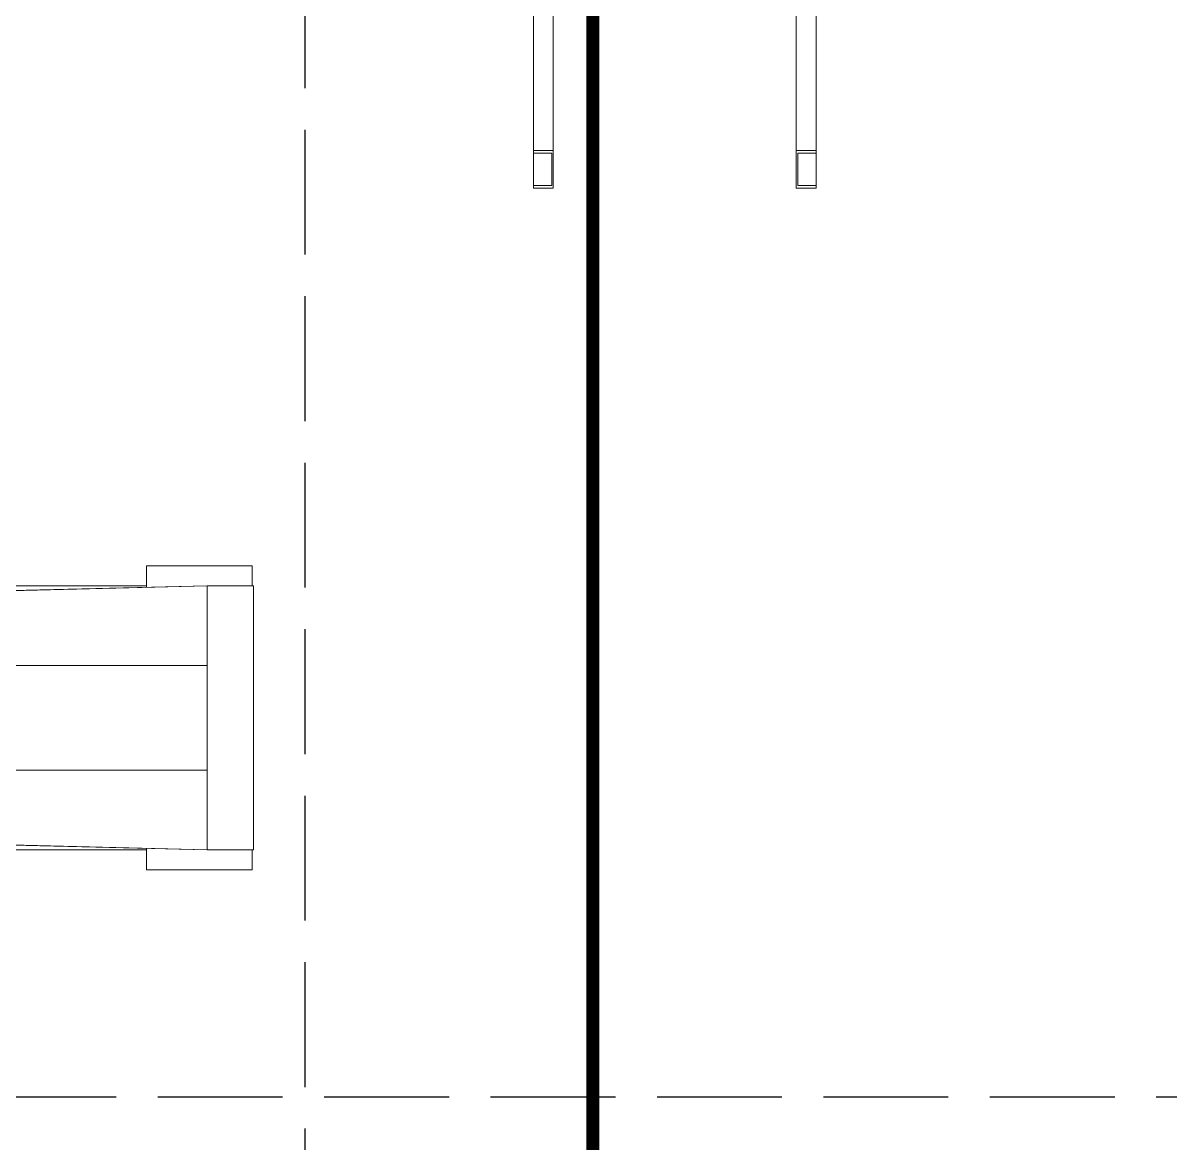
# Model space of a CAD drawing. Header units: millimetres. Extents: x 91119 to 792617, y 23924 to 150567.
# Drawn here: x 687835 to 692177, y 76863 to 81101 of the extents above; entities that cross this region are included whole.
import ezdxf

# ---------------------------------------------------------------- set-up
doc = ezdxf.new("R2010")
doc.units = ezdxf.units.MM
doc.header["$LTSCALE"] = 100
doc.linetypes.add('121217 IES and EMR$0$XKITLINE03', pattern=[6.299213, 4.724409, -1.574803])
doc.linetypes.add('DASHED', pattern=[19.05, 12.7, -6.35])
for name, color, linetype in [('121217 IES and EMR$0$grid', 8, 'Continuous'), ('121217 IES and EMR$0$Xref', 8, 'Continuous'), ('FA', 1, 'Continuous')]:
    doc.layers.add(name, color=color, linetype=linetype)

msp = doc.modelspace()

# ---------------------------------------------------------------- linework, layer by layer
at = {"layer": '121217 IES and EMR$0$grid', "linetype": '121217 IES and EMR$0$XKITLINE03'}
for p, q in [((688901.7, 144948.5), (688901.7, 30568.3)), ((768187.5, 77036.4), (614301.7, 77036.4))]:
    msp.add_line(p, q, dxfattribs=at)
at = {"layer": '121217 IES and EMR$0$Xref', "linetype": 'Continuous', "lineweight": 20}
for p, q in [((689766.6, 81848.9), (689766.6, 80618.1)), ((689841.6, 81848.9), (689841.6, 80618.1)), ((690761.8, 80618.1), (690761.8, 81848.9)), ((690836.8, 80618.1), (690836.8, 81848.9)), ((689766.6, 80618.1), (689766.6, 80618)), ((689766.6, 80618.1), (689841.6, 80618.1)), ((689766.6, 80618), (689841.6, 80618)), ((689766.6, 80618), (689766.6, 80608.5)), ((689766.6, 80485.4), (689766.6, 80608.5)), ((689766.6, 80608.5), (689836.1, 80608.5)), ((689836.1, 80608.5), (689836.1, 80485.4)), ((689841.6, 80618.1), (689841.6, 80618)), ((689841.6, 80618), (689841.6, 80475.9)), ((690761.8, 80618), (690761.8, 80618.1)), ((690836.8, 80618.1), (690761.8, 80618.1)), ((690836.8, 80618), (690761.8, 80618)), ((690761.8, 80475.9), (690761.8, 80618)), ((690767.3, 80485.4), (690767.3, 80608.5)), ((690767.3, 80608.5), (690836.8, 80608.5)), ((690836.8, 80618), (690836.8, 80618.1)), ((690836.8, 80608.5), (690836.8, 80618)), ((690836.8, 80608.5), (690836.8, 80485.4)), ((689766.6, 80485.4), (689766.6, 80475.9)), ((689836.1, 80485.4), (689766.6, 80485.4)), ((689766.6, 80475.9), (689841.6, 80475.9)), ((690836.8, 80475.9), (690761.8, 80475.9)), ((690836.8, 80485.4), (690767.3, 80485.4)), ((690836.8, 80475.9), (690836.8, 80485.4)), ((688301.7, 79046.4), (688301.7, 78965.9)), ((688701.7, 79046.4), (688301.7, 79046.4)), ((688701.7, 78971.4), (688701.7, 79046.4)), ((688531.3, 78971.4), (687363.2, 78943.3)), ((688532.2, 78971.4), (687364, 78940.7)), ((687407.9, 78971.4), (688301.7, 78971.4)), ((688531.3, 78971.4), (688531.3, 78971.4)), ((688532.1, 78971.4), (688531.3, 78971.4)), ((688531.3, 78971.4), (688531.3, 78971.4)), ((688532.2, 78971.4), (688532.1, 78971.4)), ((688532.1, 78971.4), (688707.6, 78971.4)), ((688532.2, 78669.7), (688532.2, 78971.4)), ((688707.6, 77971.4), (688707.6, 78971.4)), ((688532.2, 78669.7), (687345.3, 78669.7)), ((688532.2, 78273), (688532.2, 78669.7)), ((688532.2, 78273), (687345.3, 78273)), ((688532.2, 77971.4), (688532.2, 78273)), ((688531.3, 77971.4), (687363.2, 77999.5)), ((688532.2, 77971.4), (687364, 78002.1)), ((687407.9, 77971.4), (688301.7, 77971.4)), ((688301.7, 77976.9), (688301.7, 77896.4)), ((688531.3, 77971.4), (688531.3, 77971.4)), ((688531.3, 77971.4), (688532.1, 77971.4)), ((688531.3, 77971.4), (688531.3, 77971.4)), ((688532.1, 77971.4), (688532.2, 77971.4)), ((688532.1, 77971.4), (688707.6, 77971.4)), ((688701.7, 77896.4), (688701.7, 77971.4)), ((688701.7, 77896.4), (688301.7, 77896.4))]:
    msp.add_line(p, q, dxfattribs=at)
at = {"layer": 'FA', "linetype": 'DASHED', "ltscale": 0.5, "const_width": 50}
msp.add_lwpolyline([(689991.7, 36437), (689991.7, 139842.8)], dxfattribs=at)

doc.saveas('drawing.dxf')
